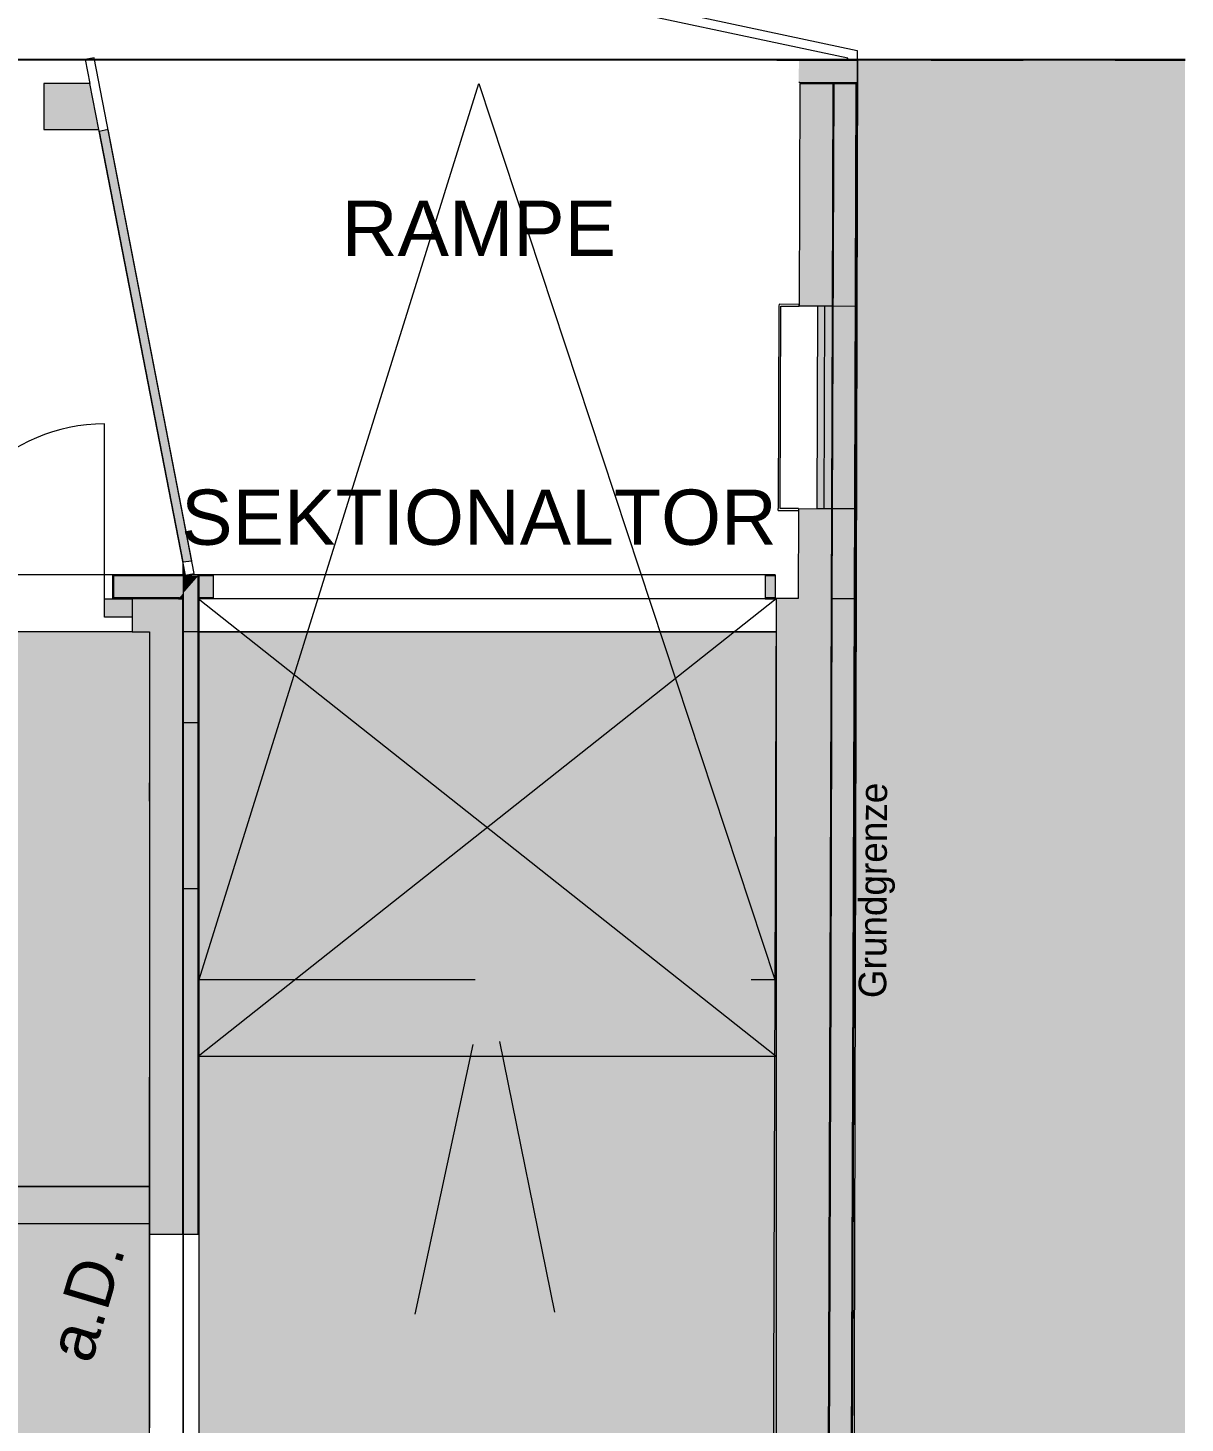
# Model space of a CAD drawing. Header units: metres. Extents: x -3.9 to 83, y -38 to 6.2.
# Drawn here: x 46.3 to 52.59, y -9.96 to -2.38 of the extents above; entities that cross this region are included whole.
import ezdxf

# ---------------------------------------------------------------- set-up
doc = ezdxf.new("R2010")
doc.units = ezdxf.units.M
doc.header["$MEASUREMENT"] = 0
doc.set_wipeout_variables(frame=1)
for name, pattern in [('Baufluchtlinie', [0.013, 0.008, -0.005]), ('Dampfsperre', [0.003, 0.0015, -0.0015]), ('Schnittlinie', [0.006, 0.003, -0.0015, 0, -0.0015]), ('UNSICHTBAR', [0.4, 0, -0.4]), ('Untersicht', [0.001, 0.0005, -0.0005]), ('Untersicht 1_1', [0.075, 0.025, -0.05]), ('Wipeout_Contour', [1, 0, -1])]:
    doc.linetypes.add(name, pattern=pattern)
for name, color, linetype in [('0._Erdgeschoß PP Icon_1_0', 7, 'Continuous'), ('0._Erdgeschoß PP Icon_1_110 Wand Aussen', 7, 'Continuous'), ('0._Erdgeschoß PP Icon_1_120 Wand Innen tragend', 7, 'Continuous'), ('0._Erdgeschoß PP Icon_1_140 Geländer transparent', 7, 'Continuous'), ('0._Erdgeschoß PP Icon_1_150 Stütze', 7, 'Continuous'), ('0._Erdgeschoß PP Icon_1_165 Fassadengestaltung Bänder', 7, 'Continuous'), ('0._Erdgeschoß PP Icon_1_230 Decke abgehaengt', 7, 'Continuous'), ('0._Erdgeschoß PP Icon_1_710 Gelände', 7, 'Continuous'), ('0._Erdgeschoß PP Icon_1_725 Nachbarbebauung', 7, 'Continuous'), ('0._Erdgeschoß PP Icon_1_810 Raum', 7, 'Continuous'), ('0._Erdgeschoß PP Icon_1_844 Umriss 2D', 7, 'Continuous'), ('0._Erdgeschoß PP Icon_1_905 VP Beschriftung Übersicht.Übersicht', 7, 'Continuous'), ('0._Erdgeschoß PP Icon_1_Neubau_840 Baulinien', 7, 'Continuous')]:
    doc.layers.add(name, color=color, linetype=linetype)
doc.styles.add('ERSTELLTER_STIL_2', font='')
doc.styles.add('ERSTELLTER_STIL_6', font='arial.ttf')
doc.styles.get('ERSTELLTER_STIL_2').set_extended_font_data('Eurostile')

msp = doc.modelspace()

# ---------------------------------------------------------------- wipeouts: each hides what was drawn before it
at = {"color": 254, "linetype": 'Wipeout_Contour', "lineweight": 0, "ltscale": 193.488375}
msp.add_wipeout([(28.2051, 3.5109), (28.2051, -37.8391), (52.5858, -37.8391), (52.5858, 3.5109)], dxfattribs=at).dxf.layer = '0._Erdgeschoß PP Icon_1_0'

# ---------------------------------------------------------------- next in the draw order: hatches: boundary and pattern name
at = {"layer": '0._Erdgeschoß PP Icon_1_110 Wand Aussen', "linetype": 'Continuous', "lineweight": 0, "true_color": 0x000000}
for points in [[(50.3669, -2.5554), (50.8034, -2.5554), (50.8034, -2.5504), (50.367, -2.5504)], [(50.4865, -2.6754), (50.8034, -2.6754), (50.8034, -2.5554), (50.4869, -2.5554)], [(50.4889, -3.8904), (50.6689, -3.891), (50.673, -2.6799), (50.493, -2.6793)], [(50.4915, -2.6804), (50.8034, -2.6804), (50.8034, -2.6754), (50.4915, -2.6754)], [(50.6686, -5.48), (50.678, -2.68), (50.673, -2.6799), (50.6636, -5.4799)], [(50.7886, -5.4804), (50.798, -2.6804), (50.678, -2.68), (50.6686, -5.48)], [(50.7936, -5.4804), (50.803, -2.6804), (50.798, -2.6804), (50.7886, -5.4804)], [(50.6253, -4.9908), (50.6289, -3.8908), (50.5889, -3.8907), (50.5853, -4.9907)], [(50.6653, -4.991), (50.6689, -3.891), (50.6289, -3.8908), (50.6253, -4.9908)], [(50.6703, -4.991), (50.6739, -3.891), (50.6689, -3.891), (50.6653, -4.991)], [(50.7903, -4.9914), (50.7939, -3.8914), (50.6739, -3.891), (50.6703, -4.991)], [(50.4853, -4.9904), (50.4836, -5.4793), (50.6636, -5.4799), (50.6653, -4.991)], [(47.1434, -5.3554), (47.2234, -5.3554), (47.2234, -5.3504), (47.1434, -5.3504)], [(47.1434, -5.448), (47.2234, -5.3561), (47.1434, -5.3554)], [(47.2234, -5.3504), (47.2234, -5.3554), (47.3034, -5.3554), (47.3034, -5.3504)], [(47.2284, -5.3504), (47.2234, -5.3504), (47.2234, -5.3554)], [(47.2234, -5.3554), (47.2234, -5.4754), (47.3034, -5.4754), (47.3034, -5.3554)], [(50.3034, -5.3554), (50.3576, -5.3554), (50.3576, -5.3504), (50.3034, -5.3504)], [(50.3034, -5.4754), (50.3576, -5.4754), (50.3576, -5.3554), (50.3034, -5.3554)], [(47.1384, -5.4754), (47.1384, -5.4537), (47.1195, -5.4754)], [(47.1434, -5.4754), (47.1434, -5.448), (47.1384, -5.4537), (47.1384, -5.4754)], [(46.7634, -5.4754), (46.7634, -5.4804), (46.8634, -5.4804), (47.1151, -5.4804), (47.1195, -5.4754)], [(46.8634, -5.4804), (46.8634, -5.5804), (46.8634, -5.6604), (46.9584, -5.6604), (46.9584, -5.4804)], [(47.1195, -5.4754), (47.1151, -5.4804), (47.1384, -5.4804), (47.1384, -5.4754)], [(47.1384, -5.4754), (47.1384, -5.4804), (47.1434, -5.4804), (47.1434, -5.4754)], [(47.2234, -5.4754), (47.2234, -5.4804), (47.3034, -5.4804), (47.3034, -5.4754)], [(50.3034, -5.4804), (50.3576, -5.4804), (50.3576, -5.4754), (50.3034, -5.4754)], [(50.6567, -7.5507), (50.6636, -5.4799), (50.3636, -5.4789), (50.3567, -7.5497)], [(50.6617, -7.5507), (50.6686, -5.48), (50.6636, -5.4799), (50.6567, -7.5507)], [(50.7817, -7.5511), (50.7886, -5.4804), (50.6686, -5.48), (50.6617, -7.5507)], [(50.7867, -7.5511), (50.7936, -5.4804), (50.7886, -5.4804), (50.7817, -7.5511)], [(50.6244, -17.2408), (50.6567, -7.5507), (50.3567, -7.5497), (50.3244, -17.2398)], [(50.6288, -17.4208), (50.6617, -7.5507), (50.6567, -7.5507), (50.6238, -17.4208)], [(50.7488, -17.4262), (50.7817, -7.5511), (50.6617, -7.5507), (50.6288, -17.4258)], [(50.7534, -17.5512), (50.7867, -7.5511), (50.7817, -7.5511), (50.7484, -17.5512)]]:
    msp.add_hatch(color=18, dxfattribs=at).paths.add_polyline_path(points)
at = {"layer": '0._Erdgeschoß PP Icon_1_110 Wand Aussen', "linetype": 'Continuous', "lineweight": 0, "true_color": 0xffffff}
msp.add_hatch(color=7, dxfattribs=at).paths.add_polyline_path([(46.8634, -5.5804), (46.8634, -5.4804), (46.7134, -5.4804), (46.7134, -5.5454), (46.7134, -5.5804)])
at = {"layer": '0._Erdgeschoß PP Icon_1_140 Geländer transparent', "linetype": 'Continuous', "lineweight": 0, "true_color": 0x000000}
msp.add_hatch(color=18, dxfattribs=at).paths.add_polyline_path([(47.1884, -5.3504), (47.1884, -5.2791), (47.1384, -5.2791), (47.1384, -5.3504)])
at = {"layer": '0._Erdgeschoß PP Icon_1_725 Nachbarbebauung', "linetype": 'Continuous', "lineweight": 0, "true_color": 0x1f1f1f}
msp.add_hatch(color=250, dxfattribs=at).paths.add_polyline_path([(50.806, -2.5509), (50.7764, -13.9955), (52.5858, -14.0108), (52.5858, -2.5524)])
at = {"layer": '0._Erdgeschoß PP Icon_1_810 Raum', "linetype": 'Continuous', "lineweight": 0, "true_color": 0x191919}
msp.add_hatch(color=250, dxfattribs=at).paths.add_polyline_path([(46.9584, -15.2354), (46.9584, -8.7754), (46.9584, -5.6604), (45.2034, -5.6604), (45.2034, -8.0254), (45.4534, -8.0254), (45.4534, -8.7754), (45.2034, -8.7754), (42.7434, -8.7754), (42.7434, -8.5954), (42.7434, -8.5879), (42.5834, -8.5879), (42.5834, -8.5654), (40.9034, -8.5654), (40.9034, -8.5879), (40.7434, -8.5879), (40.7434, -8.7754), (40.1134, -8.7754), (38.6534, -8.7754), (38.6534, -9.6854), (38.6534, -11.0754), (38.6534, -11.3254), (40.3584, -11.3254), (40.3584, -9.9854), (44.6234, -9.9854), (44.6234, -11.3254), (45.1284, -11.3254), (45.5784, -11.3254), (45.6284, -11.3254), (45.6284, -13.2354), (45.3784, -13.2354), (45.3784, -17.2404), (46.9584, -17.2404)])

# ---------------------------------------------------------------- next in the draw order: linework, layer by layer
at = {"layer": '0._Erdgeschoß PP Icon_1_110 Wand Aussen', "color": 7, "linetype": 'Continuous', "lineweight": 13, "ltscale": 1000}
for p, q in [((50.4869, -2.5554), (50.3669, -2.5554)), ((50.8034, -2.5554), (50.4869, -2.5554)), ((50.4915, -2.6754), (50.4865, -2.6754)), ((50.4915, -2.6754), (50.8034, -2.6754)), ((50.6686, -5.48), (50.678, -2.68)), ((50.7886, -5.4804), (50.798, -2.6804)), ((50.6703, -4.991), (50.6739, -3.891)), ((47.1434, -5.3554), (47.1434, -5.3504)), ((47.1434, -5.448), (47.1434, -5.3554)), ((47.2234, -5.3554), (47.2234, -5.3504)), ((47.3034, -5.3554), (47.2234, -5.3554)), ((47.2234, -5.3561), (47.2234, -5.3554)), ((47.3034, -5.3504), (47.3034, -5.3554)), ((47.3034, -5.3504), (47.3034, -5.3554)), ((47.3034, -5.3554), (47.3034, -5.4754)), ((47.3034, -5.3554), (47.3034, -5.4754)), ((50.3034, -5.3504), (50.3034, -5.3554)), ((50.3034, -5.3504), (50.3034, -5.3554)), ((50.3576, -5.3554), (50.3034, -5.3554)), ((50.3034, -5.3554), (50.3034, -5.4754)), ((50.3034, -5.3554), (50.3034, -5.4754)), ((47.1434, -5.4754), (47.1434, -5.448)), ((47.1434, -5.4754), (47.1434, -5.448)), ((46.7634, -5.4804), (46.7584, -5.4804)), ((47.1195, -5.4754), (46.7634, -5.4754)), ((46.7634, -5.4804), (46.8634, -5.4804)), ((46.7634, -5.4804), (46.8634, -5.4804)), ((46.7634, -5.4804), (46.8634, -5.4804)), ((47.1195, -5.4754), (47.1384, -5.4754)), ((47.1384, -5.4754), (47.1434, -5.4754)), ((47.1384, -5.4754), (47.1434, -5.4754)), ((47.1434, -5.4804), (47.1434, -5.4754)), ((47.3034, -5.4754), (47.2234, -5.4754)), ((47.3034, -5.4804), (47.2234, -5.4804)), ((50.3634, -5.4804), (47.2234, -5.4804)), ((47.3034, -5.4804), (47.2234, -5.4804)), ((47.3034, -5.4804), (47.2234, -5.4804)), ((47.3034, -5.4754), (47.3034, -5.4804)), ((47.3034, -5.4754), (47.3034, -5.4804)), ((50.3576, -5.4754), (50.3034, -5.4754)), ((50.3034, -5.4754), (50.3034, -5.4804)), ((50.3034, -5.4754), (50.3034, -5.4804)), ((50.3034, -5.4804), (50.3634, -5.4804)), ((50.3034, -5.4804), (50.3634, -5.4804)), ((50.3034, -5.4804), (50.3634, -5.4804)), ((50.6617, -7.5507), (50.6686, -5.48)), ((50.7817, -7.5511), (50.7886, -5.4804)), ((50.6288, -17.4208), (50.6617, -7.5507)), ((50.7488, -17.4262), (50.7817, -7.5511))]:
    msp.add_line(p, q, dxfattribs=at)
at = {"layer": '0._Erdgeschoß PP Icon_1_110 Wand Aussen', "color": 7, "linetype": 'Continuous', "lineweight": 18, "ltscale": 1000}
for p, q in [((50.6689, -3.891), (50.673, -2.6799)), ((50.6689, -3.891), (50.4889, -3.8904)), ((50.6253, -4.9908), (50.6289, -3.8908)), ((50.6653, -4.991), (50.6689, -3.891)), ((50.6653, -4.991), (50.6689, -3.891)), ((50.4853, -4.9904), (50.6653, -4.991)), ((50.6636, -5.4799), (50.6653, -4.991)), ((46.9584, -5.4804), (46.8634, -5.4804)), ((46.8634, -5.4804), (46.8634, -5.5804)), ((46.8634, -5.4804), (46.8634, -5.5804)), ((46.8634, -5.4804), (46.8634, -5.5804)), ((47.1151, -5.4804), (46.9584, -5.4804)), ((47.1151, -5.4804), (46.9584, -5.4804)), ((47.1151, -5.4804), (47.1384, -5.4804)), ((47.1151, -5.4804), (47.1384, -5.4804)), ((50.3634, -5.4804), (50.3634, -5.6604)), ((50.3634, -5.4804), (50.3634, -5.6604)), ((50.3634, -5.4804), (50.3634, -5.6604)), ((50.6567, -7.5507), (50.6636, -5.4799)), ((46.8634, -5.5804), (46.8634, -5.6604)), ((46.8634, -5.5804), (46.8634, -5.6604)), ((50.6244, -17.2408), (50.6567, -7.5507))]:
    msp.add_line(p, q, dxfattribs=at)
at = {"layer": '0._Erdgeschoß PP Icon_1_110 Wand Aussen', "color": 7, "linetype": 'Baufluchtlinie', "lineweight": 13, "ltscale": 1000}
msp.add_line((50.3034, -5.3504), (47.3034, -5.3504), dxfattribs=at)
at = {"layer": '0._Erdgeschoß PP Icon_1_110 Wand Aussen', "color": 8, "linetype": 'Continuous', "lineweight": 13, "ltscale": 1000}
for p, q in [((46.7134, -5.5454), (46.7134, -5.4804)), ((46.7134, -5.4804), (46.8634, -5.4804)), ((46.8634, -5.4804), (46.8634, -5.5804)), ((46.7134, -5.5804), (46.7134, -5.5454)), ((46.8634, -5.5804), (46.7134, -5.5804))]:
    msp.add_line(p, q, dxfattribs=at)
at = {"layer": '0._Erdgeschoß PP Icon_1_110 Wand Aussen', "color": 8, "linetype": 'Untersicht 1_1', "lineweight": 0, "ltscale": 1000}
msp.add_line((50.3634, -5.4804), (50.3634, -7.9673), dxfattribs=at)
at = {"layer": '0._Erdgeschoß PP Icon_1_110 Wand Aussen', "color": 7, "linetype": 'Untersicht 1_1', "lineweight": 13, "ltscale": 1000}
msp.add_line((46.8634, -5.6604), (45.2634, -5.6604), dxfattribs=at)
at = {"layer": '0._Erdgeschoß PP Icon_1_110 Wand Aussen', "color": 7, "linetype": 'Continuous', "lineweight": 13, "ltscale": 1000, "flags": 128}
for points in [[(50.8034, -2.5504), (50.367, -2.5504)], [(50.8034, -2.5504), (50.8034, -2.5554)], [(50.8034, -2.5554), (50.8034, -2.6754)], [(50.678, -2.68), (50.673, -2.6799)], [(50.798, -2.6804), (50.678, -2.68)], [(50.7936, -5.4804), (50.803, -2.6804)], [(50.803, -2.6804), (50.798, -2.6804)], [(50.8034, -2.6754), (50.8034, -2.6804)], [(50.6739, -3.891), (50.6689, -3.891)], [(50.7939, -3.8914), (50.6739, -3.891)], [(50.7903, -4.9914), (50.7939, -3.8914)], [(50.6703, -4.991), (50.6653, -4.991)], [(50.7903, -4.9914), (50.6703, -4.991)], [(47.2234, -5.3504), (47.1434, -5.3504)], [(47.3034, -5.3504), (47.2234, -5.3504)], [(47.2234, -5.3504), (47.2234, -5.3554)], [(47.2284, -5.3504), (47.2234, -5.3504)], [(47.2234, -5.3554), (47.2234, -5.4754)], [(50.3576, -5.3504), (50.3034, -5.3504)], [(50.3576, -5.3504), (50.3576, -5.3554)], [(50.3576, -5.3554), (50.3576, -5.4754)], [(47.2234, -5.4754), (47.2234, -5.4804)], [(50.3576, -5.4754), (50.3576, -5.4804)], [(50.7886, -5.4804), (50.6686, -5.48)], [(50.7886, -5.4804), (50.6686, -5.48)], [(50.7867, -7.5511), (50.7936, -5.4804)], [(50.7534, -17.5512), (50.7867, -7.5511)]]:
    msp.add_lwpolyline(points, dxfattribs=at)
at = {"layer": '0._Erdgeschoß PP Icon_1_110 Wand Aussen', "color": 7, "linetype": 'Continuous', "lineweight": 18, "ltscale": 1000, "flags": 128}
for points in [[(50.493, -2.6793), (50.4889, -3.8904)], [(50.4915, -2.6804), (50.8034, -2.6804)], [(50.673, -2.6799), (50.493, -2.6793)], [(50.5889, -3.8907), (50.5853, -4.9907)], [(50.6289, -3.8908), (50.5889, -3.8907)], [(50.6689, -3.891), (50.6289, -3.8908)], [(50.4853, -4.9904), (50.4836, -5.4793)], [(50.6253, -4.9908), (50.5853, -4.9907)], [(50.6653, -4.991), (50.6253, -4.9908)], [(50.3636, -5.4789), (50.3567, -7.5497)], [(50.4836, -5.4793), (50.3636, -5.4789)], [(46.8634, -5.6604), (46.9584, -5.6604)], [(46.9584, -5.6604), (46.9584, -8.7754)], [(50.3567, -7.5497), (50.3311, -15.2354)], [(46.9584, -8.7754), (46.9584, -8.9354)]]:
    msp.add_lwpolyline(points, dxfattribs=at)
at = {"layer": '0._Erdgeschoß PP Icon_1_110 Wand Aussen', "color": 154, "linetype": 'Continuous', "lineweight": 13, "ltscale": 1000, "true_color": 0x004e91, "flags": 128}
msp.add_lwpolyline([(46.9584, -8.9354), (46.9584, -9.9854)], dxfattribs=at)
at = {"layer": '0._Erdgeschoß PP Icon_1_140 Geländer transparent', "color": 7, "linetype": 'Continuous', "lineweight": 18, "ltscale": 1000, "flags": 128}
for points in [[(47.1384, -5.2791), (47.1384, -5.3504)], [(47.1526, -5.2791), (47.1884, -5.2791)], [(47.1884, -5.3504), (47.1884, -5.2791)], [(47.1384, -5.3504), (47.1884, -5.3504)]]:
    msp.add_lwpolyline(points, dxfattribs=at)
at = {"layer": '0._Erdgeschoß PP Icon_1_230 Decke abgehaengt', "color": 8, "linetype": 'Schnittlinie', "lineweight": 13, "ltscale": 1000, "flags": 128}
for points in [[(45.2034, -8.0254), (45.4534, -8.0254), (45.4534, -8.6754), (46.9584, -8.6754), (46.9584, -5.6604), (45.2034, -5.6604)], [(44.7784, -11.3254), (45.6284, -11.3254), (45.6284, -13.2354), (46.9584, -13.2354), (46.9584, -8.6754), (45.4534, -8.6754), (45.4534, -8.7754), (44.7784, -8.7754)]]:
    msp.add_lwpolyline(points, close=True, dxfattribs=at)
at = {"layer": '0._Erdgeschoß PP Icon_1_230 Decke abgehaengt', "color": 7, "linetype": 'Schnittlinie', "lineweight": 13, "ltscale": 1000, "flags": 128}
for points in [[(46.9584, -8.6754), (45.4534, -8.6754)], [(46.9584, -8.7004), (46.9584, -8.6754)], [(46.9584, -8.7254), (46.9584, -8.7004)], [(46.9584, -8.7754), (46.9584, -8.7254)], [(46.9584, -8.8754), (46.9584, -8.7754)], [(45.4534, -8.8754), (46.9584, -8.8754)]]:
    msp.add_lwpolyline(points, dxfattribs=at)
at = {"layer": '0._Erdgeschoß PP Icon_1_710 Gelände', "color": 83, "linetype": 'Continuous', "lineweight": 13, "ltscale": 1000, "true_color": 0x89cd89}
for p, q in [((41.3254, -2.5506), (50.806, -2.5509)), ((50.806, -2.5509), (52.5858, -2.5524))]:
    msp.add_line(p, q, dxfattribs=at)
at = {"layer": '0._Erdgeschoß PP Icon_1_710 Gelände', "color": 8, "linetype": 'Continuous', "lineweight": 0, "ltscale": 1000, "flags": 128}
msp.add_lwpolyline([(52.5858, -2.5504), (34.7023, -2.5504), (28.2051, -2.5127)], dxfattribs=at)
at = {"layer": '0._Erdgeschoß PP Icon_1_725 Nachbarbebauung', "color": 8, "linetype": 'Continuous', "lineweight": 13, "ltscale": 1000, "flags": 128}
msp.add_lwpolyline([(52.5858, -2.5524), (50.806, -2.5509), (50.7764, -13.9955), (52.5858, -14.0108)], dxfattribs=at)
at = {"layer": '0._Erdgeschoß PP Icon_1_905 VP Beschriftung Übersicht.Übersicht', "color": 7, "linetype": 'Dampfsperre', "lineweight": 13, "ltscale": 1000}
msp.add_line((50.363, -15.2354), (48.7925, -7.5504), dxfattribs=at)

# ---------------------------------------------------------------- next in the draw order: texts
at = {"layer": '0._Erdgeschoß PP Icon_1_844 Umriss 2D', "color": 254, "linetype": 'Continuous', "lineweight": 13, "true_color": 0xe3e3e3, "insert": (50.9118, -7.0655), "char_height": 0.15, "attachment_point": 5, "rotation": 89.74578, "style": 'ERSTELLTER_STIL_2'}
msp.add_mtext('\\A1;{\\pqc;\\fEurostile|b0|i0|c0|p0;\\W1.000000;Grundgrenze}', dxfattribs=at)
at = {"layer": '0._Erdgeschoß PP Icon_1_905 VP Beschriftung Übersicht.Übersicht', "color": 7, "linetype": 'Continuous', "lineweight": 13, "insert": (48.7484, -3.4671), "char_height": 0.3, "attachment_point": 5, "style": 'ERSTELLTER_STIL_6'}
msp.add_mtext('\\A1;{\\pqc;\\fHelvetica|b0|i0|c0|p0;\\W1.000000;RAMPE}', dxfattribs=at)
at = {"layer": '0._Erdgeschoß PP Icon_1_905 VP Beschriftung Übersicht.Übersicht', "color": 7, "linetype": 'Continuous', "lineweight": 13, "insert": (46.52, -9.6084), "char_height": 0.256, "attachment_point": 4, "rotation": 73.39509, "style": 'ERSTELLTER_STIL_6'}
msp.add_mtext('\\A1;{\\pql;\\fHelvetica|b0|i0|c0|p0;\\W1.000000;a.D.}', dxfattribs=at)

# ---------------------------------------------------------------- next in the draw order: wipeouts: each hides what was drawn before it
at = {"color": 254, "linetype": 'Wipeout_Contour', "lineweight": 0, "ltscale": 194.09396}
msp.add_wipeout([(47.1384, -5.6604), (47.1384, -15.2354), (47.1434, -15.2354), (47.1434, -5.6604)], dxfattribs=at).dxf.layer = '0._Erdgeschoß PP Icon_1_0'
at = {"color": 254, "linetype": 'Wipeout_Contour', "lineweight": 0, "ltscale": 194.424371}
msp.add_wipeout([(47.2284, -15.2354), (47.2284, -5.6604), (47.2234, -5.6604), (47.2234, -15.2354)], dxfattribs=at).dxf.layer = '0._Erdgeschoß PP Icon_1_0'
at = {"color": 254, "linetype": 'Wipeout_Contour', "lineweight": 0, "ltscale": 152.13699}
msp.add_wipeout([(50.3789, -3.89), (50.3889, -3.89), (50.379, -3.88)], dxfattribs=at).dxf.layer = '0._Erdgeschoß PP Icon_1_120 Wand Innen tragend'
at = {"color": 254, "linetype": 'Wipeout_Contour', "lineweight": 0, "ltscale": 152.328409}
msp.add_wipeout([(50.3752, -5), (50.3853, -4.99), (50.3753, -4.99)], dxfattribs=at).dxf.layer = '0._Erdgeschoß PP Icon_1_120 Wand Innen tragend'

# ---------------------------------------------------------------- next in the draw order: wipeouts: each hides what was drawn before it
at = {"color": 254, "linetype": 'Wipeout_Contour', "lineweight": 0, "ltscale": 194.259481}
msp.add_wipeout([(47.2234, -15.2354), (47.2234, -5.6604), (47.1434, -5.6604), (47.1434, -15.2354)], dxfattribs=at).dxf.layer = '0._Erdgeschoß PP Icon_1_0'
at = {"color": 254, "linetype": 'Wipeout_Contour', "lineweight": 0, "ltscale": 151.079505}
msp.add_wipeout([(50.379, -3.88), (50.3889, -3.89), (50.389, -3.88)], dxfattribs=at).dxf.layer = '0._Erdgeschoß PP Icon_1_120 Wand Innen tragend'
at = {"color": 254, "linetype": 'Wipeout_Contour', "lineweight": 0, "ltscale": 202.737542}
msp.add_wipeout([(50.3852, -5), (50.4852, -5.0004), (50.4853, -4.9904), (50.3853, -4.99)], dxfattribs=at).dxf.layer = '0._Erdgeschoß PP Icon_1_120 Wand Innen tragend'

# ---------------------------------------------------------------- next in the draw order: hatches: boundary and pattern name
at = {"layer": '0._Erdgeschoß PP Icon_1_110 Wand Aussen', "linetype": 'Continuous', "lineweight": 0, "true_color": 0x000000}
for points in [[(47.2234, -8.7754), (47.2234, -5.3561), (47.1434, -5.448), (47.1434, -8.7754)], [(47.2284, -8.7754), (47.2284, -5.3504), (47.2234, -5.3561), (47.2234, -8.7754)], [(46.9584, -5.6604), (47.1151, -5.4804), (46.9584, -5.4804)], [(46.9584, -5.6604), (47.1384, -5.6604), (47.1384, -5.4804), (47.1151, -5.4804)], [(47.1384, -5.4804), (47.1384, -8.7754), (47.1434, -8.7754), (47.1434, -5.4804)], [(46.9584, -5.6604), (46.9584, -8.7754), (47.1384, -8.7754), (47.1384, -5.6604)], [(46.9584, -8.9354), (47.1384, -8.9354), (47.1384, -8.7754), (46.9584, -8.7754)], [(47.1384, -8.9354), (47.1434, -8.9354), (47.1434, -8.7754), (47.1384, -8.7754)], [(47.1434, -8.9354), (47.2234, -8.9354), (47.2234, -8.7754), (47.1434, -8.7754)], [(47.2234, -8.9354), (47.2284, -8.9354), (47.2284, -8.7754), (47.2234, -8.7754)]]:
    msp.add_hatch(color=18, dxfattribs=at).paths.add_polyline_path(points)
at = {"layer": '0._Erdgeschoß PP Icon_1_810 Raum', "linetype": 'Continuous', "lineweight": 0, "true_color": 0x191919}
msp.add_hatch(color=250, dxfattribs=at).paths.add_polyline_path([(47.2284, -8.7754), (47.2284, -15.1454), (46.9584, -15.2354), (50.3311, -15.2354), (50.3567, -7.5497), (50.363, -5.6604), (47.2284, -5.6604)])
at = {"layer": '0._Erdgeschoß PP Icon_1_905 VP Beschriftung Übersicht.Übersicht', "linetype": 'Continuous', "lineweight": 0, "true_color": 0xffffff}
msp.add_hatch(color=7, dxfattribs=at).paths.add_polyline_path([(47.2284, -5.6604), (47.2284, -15.2354), (50.363, -15.2354), (50.363, -5.6604)])

# ---------------------------------------------------------------- next in the draw order: linework, layer by layer
at = {"layer": '0._Erdgeschoß PP Icon_1_110 Wand Aussen', "color": 7, "linetype": 'Continuous', "lineweight": 13, "ltscale": 1000}
for p, q in [((47.2234, -8.7754), (47.2234, -5.3561)), ((47.1434, -8.7754), (47.1434, -5.4804)), ((47.1434, -8.9354), (47.1434, -8.7754)), ((47.2234, -8.9354), (47.2234, -8.7754))]:
    msp.add_line(p, q, dxfattribs=at)
at = {"layer": '0._Erdgeschoß PP Icon_1_110 Wand Aussen', "color": 7, "linetype": 'Continuous', "lineweight": 18, "ltscale": 1000}
for p, q in [((47.1384, -5.6604), (47.1384, -5.4804)), ((47.2234, -5.4804), (47.2234, -5.6604)), ((47.2234, -5.4804), (47.2234, -5.6604)), ((47.2234, -5.4804), (47.2234, -5.6604)), ((47.1384, -8.7754), (47.1384, -5.6604)), ((47.1384, -8.9354), (47.1384, -8.7754))]:
    msp.add_line(p, q, dxfattribs=at)
at = {"layer": '0._Erdgeschoß PP Icon_1_110 Wand Aussen', "color": 8, "linetype": 'Untersicht 1_1', "lineweight": 0, "ltscale": 1000}
for p, q in [((50.3634, -5.4804), (47.2234, -7.9673)), ((47.2234, -5.4804), (47.2234, -7.9673)), ((50.3634, -7.9673), (47.2234, -5.4804)), ((50.3634, -7.9673), (47.2234, -7.9673))]:
    msp.add_line(p, q, dxfattribs=at)
at = {"layer": '0._Erdgeschoß PP Icon_1_110 Wand Aussen', "color": 7, "linetype": 'Baufluchtlinie', "lineweight": 13, "ltscale": 1000}
msp.add_line((50.3634, -5.6604), (47.2234, -5.6604), dxfattribs=at)
at = {"layer": '0._Erdgeschoß PP Icon_1_110 Wand Aussen', "color": 7, "linetype": 'Continuous', "lineweight": 13, "ltscale": 1000, "flags": 128}
for points in [[(47.2284, -8.7754), (47.2284, -5.3504)], [(47.2284, -8.9354), (47.2284, -8.7754)], [(47.1434, -8.9354), (47.1384, -8.9354)], [(47.2234, -8.9354), (47.1434, -8.9354)], [(47.2284, -8.9354), (47.2234, -8.9354)]]:
    msp.add_lwpolyline(points, dxfattribs=at)
at = {"layer": '0._Erdgeschoß PP Icon_1_110 Wand Aussen', "color": 7, "linetype": 'Continuous', "lineweight": 18, "ltscale": 1000, "flags": 128}
for points in [[(47.1434, -5.6604), (47.1384, -5.6604)], [(47.1384, -5.6604), (47.1384, -6.1554)], [(47.2234, -5.6604), (47.1434, -5.6604)], [(47.2284, -5.6604), (47.2234, -5.6604)], [(47.2284, -6.1554), (47.2284, -5.6604)], [(47.1384, -6.1554), (47.1384, -7.0554)], [(47.2284, -7.0554), (47.2284, -6.1554)], [(47.1384, -7.0554), (47.1384, -13.3454)], [(47.2284, -13.3454), (47.2284, -7.0554)], [(47.1384, -8.9354), (46.9584, -8.9354)]]:
    msp.add_lwpolyline(points, dxfattribs=at)
at = {"layer": '0._Erdgeschoß PP Icon_1_110 Wand Aussen', "color": 154, "linetype": 'Schnittlinie', "lineweight": 13, "ltscale": 1000, "true_color": 0x004e91, "flags": 128}
for points in [[(47.2284, -6.1554), (47.2234, -6.1554), (47.1434, -6.1554), (47.1384, -6.1554)], [(47.1384, -7.0554), (47.1434, -7.0554), (47.2234, -7.0554), (47.2284, -7.0554)]]:
    msp.add_lwpolyline(points, dxfattribs=at)
at = {"layer": '0._Erdgeschoß PP Icon_1_110 Wand Aussen', "color": 154, "linetype": 'Continuous', "lineweight": 13, "ltscale": 1000, "true_color": 0x004e91, "flags": 128}
msp.add_lwpolyline([(47.2284, -9.9854), (47.2284, -8.9354)], dxfattribs=at)
at = {"layer": '0._Erdgeschoß PP Icon_1_120 Wand Innen tragend', "color": 7, "linetype": 'Continuous', "lineweight": 18, "ltscale": 1000, "flags": 128}
msp.add_lwpolyline([(50.4853, -4.9904), (50.4852, -5.0004)], dxfattribs=at)
at = {"layer": '0._Erdgeschoß PP Icon_1_905 VP Beschriftung Übersicht.Übersicht', "color": 7, "linetype": 'Dampfsperre', "lineweight": 13, "ltscale": 1000}
for p, q in [((47.1434, -15.2354), (48.7925, -7.5504)), ((47.2284, -7.5504), (50.3567, -7.5504))]:
    msp.add_line(p, q, dxfattribs=at)
at = {"layer": '0._Erdgeschoß PP Icon_1_905 VP Beschriftung Übersicht.Übersicht', "color": 7, "linetype": 'Continuous', "lineweight": 13, "ltscale": 1000, "flags": 128}
msp.add_lwpolyline([(47.2284, -5.6604), (50.363, -5.6604), (50.363, -15.2354), (47.2284, -15.2354)], close=True, dxfattribs=at)

# ---------------------------------------------------------------- next in the draw order: wipeouts: each hides what was drawn before it
at = {"color": 254, "linetype": 'Wipeout_Contour', "lineweight": 0, "ltscale": 202.362904}
msp.add_wipeout([(50.3889, -3.89), (50.4889, -3.8904), (50.489, -3.8804), (50.389, -3.88)], dxfattribs=at).dxf.layer = '0._Erdgeschoß PP Icon_1_120 Wand Innen tragend'
at = {"color": 254, "linetype": 'Wipeout_Contour', "lineweight": 0, "ltscale": 151.448844}
msp.add_wipeout([(50.3853, -4.99), (50.3752, -5), (50.3852, -5)], dxfattribs=at).dxf.layer = '0._Erdgeschoß PP Icon_1_120 Wand Innen tragend'

# ---------------------------------------------------------------- next in the draw order: linework, layer by layer
at = {"layer": '0._Erdgeschoß PP Icon_1_120 Wand Innen tragend', "color": 7, "linetype": 'Continuous', "lineweight": 18, "ltscale": 1000, "flags": 128}
for points in [[(50.379, -3.88), (50.3789, -3.89)], [(50.489, -3.8804), (50.379, -3.88)], [(50.3889, -3.89), (50.4889, -3.8904)], [(50.4889, -3.8904), (50.489, -3.8804)], [(50.3752, -5), (50.3753, -4.99)], [(50.3752, -5), (50.4852, -5.0004)], [(50.4853, -4.9904), (50.3853, -4.99)]]:
    msp.add_lwpolyline(points, dxfattribs=at)

# ---------------------------------------------------------------- next in the draw order: wipeouts: each hides what was drawn before it
at = {"color": 254, "linetype": 'Wipeout_Contour', "lineweight": 0, "ltscale": 282.653004}
msp.add_wipeout([(46.6081, -2.5504), (46.6334, -2.6804), (46.6834, -2.9304), (47.1526, -5.3523), (47.2017, -5.3428), (46.6572, -2.5408)], dxfattribs=at).dxf.layer = '0._Erdgeschoß PP Icon_1_140 Geländer transparent'

# ---------------------------------------------------------------- next in the draw order: hatches: boundary and pattern name
at = {"layer": '0._Erdgeschoß PP Icon_1_110 Wand Aussen', "linetype": 'Continuous', "lineweight": 0, "true_color": 0x000000}
for points in [[(46.7584, -5.3504), (46.7584, -5.4804), (46.7634, -5.4804), (46.7634, -5.3554), (46.7634, -5.3504)], [(46.7634, -5.3504), (46.7634, -5.3554), (47.1434, -5.3554), (47.1434, -5.3504)], [(47.1434, -5.3554), (46.7634, -5.3554), (46.7634, -5.4754), (47.1195, -5.4754), (47.1434, -5.448)]]:
    msp.add_hatch(color=18, dxfattribs=at).paths.add_polyline_path(points)
at = {"layer": '0._Erdgeschoß PP Icon_1_140 Geländer transparent', "linetype": 'Continuous', "lineweight": 0, "true_color": 0x000000}
msp.add_hatch(color=18, dxfattribs=at).paths.add_polyline_path([(47.1884, -5.2743), (46.733, -2.9307), (46.6839, -2.9403), (47.1384, -5.2791)])
at = {"layer": '0._Erdgeschoß PP Icon_1_150 Stütze', "linetype": 'Continuous', "lineweight": 0, "true_color": 0x000000}
msp.add_hatch(color=18, dxfattribs=at).paths.add_polyline_path([(46.3834, -2.9304), (46.6834, -2.9304), (46.6334, -2.6804), (46.3834, -2.6804)])

# ---------------------------------------------------------------- next in the draw order: linework, layer by layer
at = {"layer": '0._Erdgeschoß PP Icon_1_110 Wand Aussen', "color": 8, "linetype": 'Continuous', "lineweight": 0, "ltscale": 1000}
msp.add_line((46.7134, -5.4804), (46.7134, -4.5304), dxfattribs=at)
at = {"layer": '0._Erdgeschoß PP Icon_1_110 Wand Aussen', "color": 7, "linetype": 'Untersicht 1_1', "lineweight": 13, "ltscale": 1000}
msp.add_line((46.7584, -5.3504), (45.3684, -5.3504), dxfattribs=at)
at = {"layer": '0._Erdgeschoß PP Icon_1_110 Wand Aussen', "color": 7, "linetype": 'Continuous', "lineweight": 13, "ltscale": 1000}
for p, q in [((46.7584, -5.4804), (46.7584, -5.3504)), ((46.7634, -5.3504), (46.7584, -5.3504)), ((46.7634, -5.3504), (46.7584, -5.3504)), ((46.7584, -5.4804), (46.7584, -5.3504)), ((47.1434, -5.3554), (46.7634, -5.3554)), ((46.7634, -5.3554), (46.7634, -5.4804)), ((47.1434, -5.3554), (47.1434, -5.3504)), ((47.1434, -5.448), (47.1434, -5.3554))]:
    msp.add_line(p, q, dxfattribs=at)
at = {"layer": '0._Erdgeschoß PP Icon_1_110 Wand Aussen', "color": 7, "linetype": 'Continuous', "lineweight": 13, "ltscale": 1000, "flags": 128}
msp.add_lwpolyline([(47.1434, -5.3504), (46.7634, -5.3504)], dxfattribs=at)
at = {"layer": '0._Erdgeschoß PP Icon_1_110 Wand Aussen', "color": 8, "linetype": 'Continuous', "lineweight": 0, "ltscale": 1000}
msp.add_arc((46.7134, -5.4804), 0.95, 90, 180, dxfattribs=at)
at = {"layer": '0._Erdgeschoß PP Icon_1_140 Geländer transparent', "color": 7, "linetype": 'Continuous', "lineweight": 18, "ltscale": 1000, "flags": 128}
for points in [[(46.6572, -2.5408), (46.6081, -2.5504)], [(46.6081, -2.5504), (46.6334, -2.6804)], [(47.2017, -5.3428), (46.6572, -2.5408)], [(46.6819, -2.9304), (47.1526, -5.3523)], [(46.733, -2.9307), (46.6839, -2.9403)], [(46.6839, -2.9403), (47.1384, -5.2791)], [(47.1884, -5.2743), (46.733, -2.9307)], [(47.1384, -5.2791), (47.1884, -5.2743)], [(47.1526, -5.3523), (47.2017, -5.3428)]]:
    msp.add_lwpolyline(points, dxfattribs=at)
at = {"layer": '0._Erdgeschoß PP Icon_1_150 Stütze', "color": 7, "linetype": 'Continuous', "lineweight": 13, "ltscale": 1000, "flags": 128}
msp.add_lwpolyline([(46.3834, -2.9304), (46.6834, -2.9304), (46.6334, -2.6804), (46.3834, -2.6804)], close=True, dxfattribs=at)
at = {"layer": '0._Erdgeschoß PP Icon_1_165 Fassadengestaltung Bänder', "color": 7, "linetype": 'Schnittlinie', "lineweight": 13, "ltscale": 1000, "flags": 128}
msp.add_lwpolyline([(31.8184, -2.5504), (31.8184, -2.4887), (35.5384, -1.7004), (37.7084, -1.7004), (44.9084, -1.7004), (47.0284, -1.7004), (50.8034, -2.5004), (50.8034, -2.5504), (50.7534, -2.5504), (50.7534, -2.5429), (47.0284, -1.7504), (35.5384, -1.7504)], close=True, dxfattribs=at)
at = {"layer": '0._Erdgeschoß PP Icon_1_905 VP Beschriftung Übersicht.Übersicht', "color": 7, "linetype": 'Continuous', "lineweight": 13, "ltscale": 1000}
msp.add_line((47.2284, -7.5504), (48.7484, -2.6804), dxfattribs=at)
at = {"layer": '0._Erdgeschoß PP Icon_1_Neubau_840 Baulinien', "color": 1, "linetype": 'Untersicht', "lineweight": 25, "ltscale": 1000, "true_color": 0xfb0106, "flags": 128}
msp.add_lwpolyline([(28.2051, -2.5299), (31.8184, -2.5504), (50.8034, -2.5504), (52.5858, -2.5519)], dxfattribs=at)

# ---------------------------------------------------------------- next in the draw order: wipeouts: each hides what was drawn before it
at = {"color": 254, "linetype": 'Wipeout_Contour', "lineweight": 0, "ltscale": 202.332101}
msp.add_wipeout([(50.3789, -3.89), (50.3753, -4.99), (50.3853, -4.99), (50.3889, -3.89)], dxfattribs=at).dxf.layer = '0._Erdgeschoß PP Icon_1_120 Wand Innen tragend'

# ---------------------------------------------------------------- next in the draw order: linework, layer by layer
at = {"layer": '0._Erdgeschoß PP Icon_1_120 Wand Innen tragend', "color": 7, "linetype": 'Continuous', "lineweight": 18, "ltscale": 1000, "flags": 128}
for points in [[(50.3789, -3.89), (50.3753, -4.99)], [(50.3853, -4.99), (50.3889, -3.89)]]:
    msp.add_lwpolyline(points, dxfattribs=at)
at = {"layer": '0._Erdgeschoß PP Icon_1_905 VP Beschriftung Übersicht.Übersicht', "color": 7, "linetype": 'Continuous', "lineweight": 13, "ltscale": 1000}
msp.add_line((48.7484, -2.6804), (50.3567, -7.5504), dxfattribs=at)
at = {"layer": '0._Erdgeschoß PP Icon_1_Neubau_840 Baulinien', "color": 254, "linetype": 'UNSICHTBAR', "lineweight": 13, "ltscale": 1000, "true_color": 0xe3e3e3, "flags": 128}
msp.add_lwpolyline([(31.8184, -2.5506), (50.8034, -2.5516), (50.7764, -13.9955), (50.7218, -22.1207), (50.667, -33.8784), (31.8848, -36.5773), (31.8748, -14.7535)], close=True, dxfattribs=at)

# ---------------------------------------------------------------- next in the draw order: texts
at = {"layer": '0._Erdgeschoß PP Icon_1_905 VP Beschriftung Übersicht.Übersicht', "color": 7, "linetype": 'Continuous', "lineweight": 13, "insert": (48.7484, -5.1913), "char_height": 0.3, "attachment_point": 8, "style": 'ERSTELLTER_STIL_6'}
msp.add_mtext('\\A1;{\\pqc;\\fHelvetica|b0|i0|c0|p0;\\W1.000000;SEKTIONAL\\fHelvetica|b0|i0|c0|p0;\\W1.000000;TOR}', dxfattribs=at)

doc.saveas('drawing.dxf')
